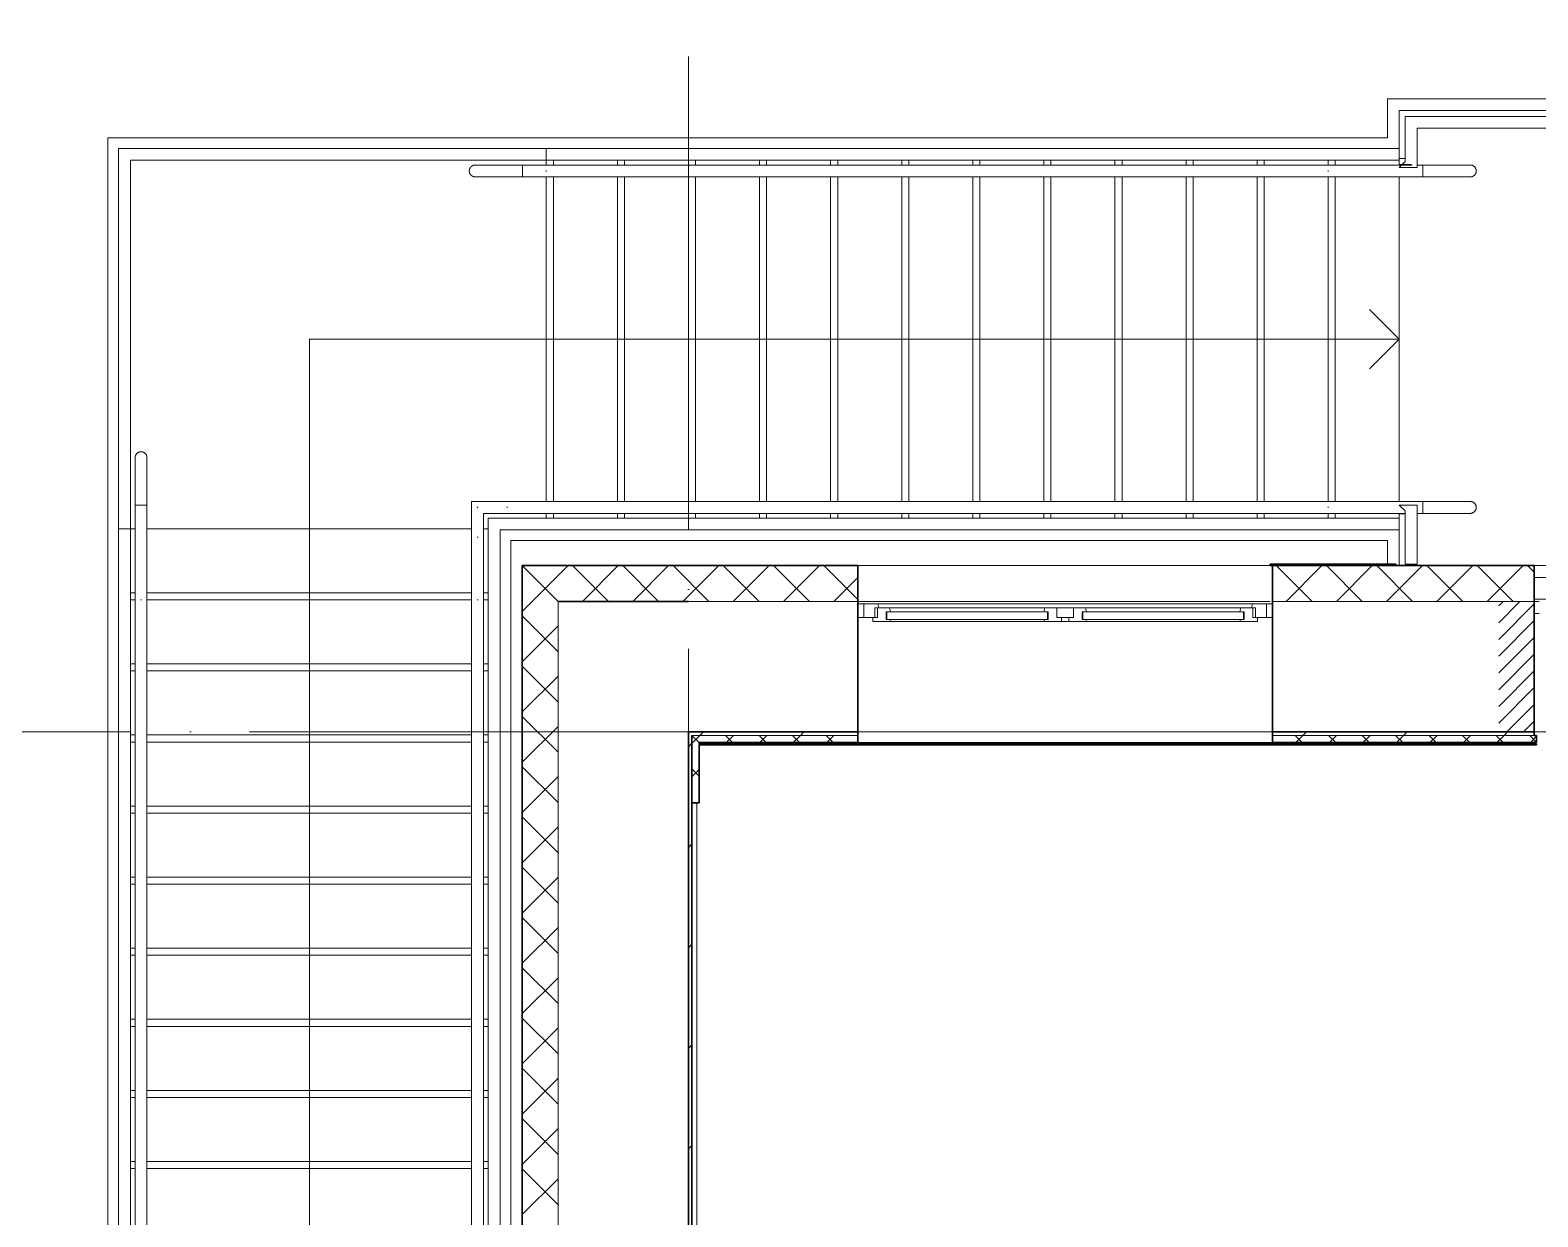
# Model space of a CAD drawing. Header units: millimetres. Extents: x -421858 to 614926, y -468665 to 141641.
# Drawn here: x 104898 to 111261, y 26316 to 31324 of the extents above; entities that cross this region are included whole.
import ezdxf

# ---------------------------------------------------------------- set-up
doc = ezdxf.new("R2010")
doc.units = ezdxf.units.MM
doc.linetypes.add('ADSK_Линия сетки', pattern=[25, 20, -2.5, 0, -2.5])
doc.linetypes.add('ADSK_Штриховая_ш2 п1_5', pattern=[4.5, 3, -1.5])
for name, color, linetype, lineweight in [('_ Окна', 7, 'Continuous', 9), ('Двери', 252, 'Continuous', 9), ('Лестницы', 252, 'Continuous', 9), ('Ограждение', 252, 'Continuous', 9), ('Окна', 252, 'Continuous', 9), ('Оси', 252, 'Continuous', 9), ('Стены внутренние', 7, 'Continuous', 18), ('Стены наружные', 7, 'Continuous', 18), ('Стены штриховка', 252, 'Continuous', 9), ('Стрелки вверх', 252, 'Continuous', 18)]:
    doc.layers.add(name, color=color, linetype=linetype, lineweight=lineweight)

# ---------------------------------------------------------------- blocks, each defined once
blk = doc.blocks.new('2 этаж')
at = {"layer": 'Двери', "lineweight": 18, "true_color": 0x636466}
h = blk.add_hatch(dxfattribs=at)
h.set_pattern_fill('FP_2', color=251, style=0, pattern_type=2)
h.set_pattern_definition([(45, (111971.006, 28637.747), (-35.3553, 35.3553), [])])
h.paths.add_polyline_path([(113096, 28362.7), (113096, 28912.7), (112946, 28912.7), (112946, 28362.7)])
h.paths.add_polyline_path([(111096, 28362.7), (111246, 28362.7), (111246, 28912.7), (111096, 28912.7), (111096, 28385.2)])
at = {"layer": '_ Окна', "color": 251, "true_color": 0x636466}
for p, q in [((108416, 28902.7), (108391, 28902.7)), ((108416, 28844.7), (108416, 28902.7)), ((110141, 28902.7), (110116, 28902.7)), ((110116, 28902.7), (110116, 28844.7)), ((108391, 28844.7), (108416, 28844.7)), ((108514, 28868.7), (108511, 28868.7)), ((108511, 28868.7), (108511, 28836.7)), ((108511, 28836.7), (108514, 28836.7)), ((109191, 28868.7), (108514, 28868.7)), ((108514, 28868.7), (108514, 28836.7)), ((108514, 28836.7), (108514, 28868.7)), ((108514, 28836.7), (109191, 28836.7)), ((109191, 28836.7), (109191, 28868.7)), ((109191, 28868.7), (109191, 28836.7)), ((109194, 28868.7), (109191, 28868.7)), ((109191, 28836.7), (109194, 28836.7)), ((109194, 28836.7), (109194, 28868.7)), ((109341, 28868.7), (109338, 28868.7)), ((109338, 28868.7), (109338, 28836.7)), ((109338, 28836.7), (109341, 28836.7)), ((110018, 28868.7), (109341, 28868.7)), ((109341, 28868.7), (109341, 28836.7)), ((109341, 28836.7), (109341, 28868.7)), ((109341, 28836.7), (110018, 28836.7)), ((110018, 28836.7), (110018, 28868.7)), ((110018, 28868.7), (110018, 28836.7)), ((110021, 28868.7), (110018, 28868.7)), ((110018, 28836.7), (110021, 28836.7)), ((110021, 28836.7), (110021, 28868.7)), ((110116, 28844.7), (110141, 28844.7))]:
    blk.add_line(p, q, dxfattribs=at)
at = {"layer": '_ Окна', "color": 251, "lineweight": 18, "true_color": 0x636466}
for p, q in [((108475.5, 28902.7), (108416, 28902.7)), ((108416, 28902.7), (108416, 28844.7)), ((108480, 28885.7), (108475.5, 28902.7)), ((110056.6, 28902.7), (110052, 28885.7)), ((110116, 28902.7), (110056.6, 28902.7)), ((110116, 28844.7), (110116, 28902.7)), ((108416, 28844.7), (108454, 28844.7)), ((108474, 28844.7), (108454, 28844.7)), ((108454, 28844.7), (108454, 28827.7)), ((108454, 28827.7), (108510, 28827.7)), ((108462, 28844.7), (108462, 28885.7)), ((108462, 28885.7), (108474, 28885.7)), ((108474, 28885.7), (108474, 28844.7)), ((108524.5, 28885.7), (108474, 28885.7)), ((108510, 28827.7), (108511, 28828.7)), ((108511, 28836.7), (108511, 28868.7)), ((108511, 28868.7), (108529, 28868.7)), ((108529, 28836.7), (108511, 28836.7)), ((108511, 28828.7), (108512, 28827.7)), ((108512, 28827.7), (108526.6, 28827.7)), ((108529, 28868.7), (108524.5, 28885.7)), ((108526.6, 28827.7), (108529, 28836.7)), ((109180.6, 28885.7), (109176, 28868.7)), ((109176, 28868.7), (109194, 28868.7)), ((109194, 28836.7), (109176, 28836.7)), ((109176, 28836.7), (109178.4, 28827.7)), ((109178.4, 28827.7), (109193, 28827.7)), ((109231, 28885.7), (109180.6, 28885.7)), ((109193, 28827.7), (109194, 28828.7)), ((109194, 28868.7), (109194, 28836.7)), ((109194, 28828.7), (109195, 28827.7)), ((109195, 28827.7), (109251, 28827.7)), ((109231, 28844.7), (109231, 28885.7)), ((109251, 28844.7), (109231, 28844.7)), ((109251, 28827.7), (109251, 28844.7)), ((109301, 28844.7), (109281, 28844.7)), ((109281, 28844.7), (109281, 28827.7)), ((109281, 28827.7), (109337, 28827.7)), ((109301, 28885.7), (109301, 28844.7)), ((109351.5, 28885.7), (109301, 28885.7)), ((109337, 28827.7), (109338, 28828.7)), ((109338, 28836.7), (109338, 28868.7)), ((109338, 28868.7), (109356, 28868.7)), ((109356, 28836.7), (109338, 28836.7)), ((109338, 28828.7), (109339, 28827.7)), ((109339, 28827.7), (109353.6, 28827.7)), ((109356, 28868.7), (109351.5, 28885.7)), ((109353.6, 28827.7), (109356, 28836.7)), ((110007.6, 28885.7), (110003, 28868.7)), ((110003, 28868.7), (110021, 28868.7)), ((110021, 28836.7), (110003, 28836.7)), ((110003, 28836.7), (110005.4, 28827.7)), ((110005.4, 28827.7), (110020, 28827.7)), ((110058, 28885.7), (110007.6, 28885.7)), ((110020, 28827.7), (110021, 28828.7)), ((110021, 28868.7), (110021, 28836.7)), ((110021, 28828.7), (110022, 28827.7)), ((110022, 28827.7), (110078, 28827.7)), ((110058, 28844.7), (110058, 28885.7)), ((110058, 28885.7), (110070, 28885.7)), ((110078, 28844.7), (110058, 28844.7)), ((110070, 28885.7), (110070, 28844.7)), ((110078, 28827.7), (110078, 28844.7)), ((110078, 28844.7), (110116, 28844.7))]:
    blk.add_line(p, q, dxfattribs=at)
at = {"layer": 'Двери', "color": 251, "linetype": 'ADSK_Штриховая_ш2 п1_5', "true_color": 0x636466}
for p, q in [((111246, 28912.7), (111096, 28912.7)), ((111246, 28362.7), (111246, 28912.7)), ((111096, 28362.7), (111246, 28362.7))]:
    blk.add_line(p, q, dxfattribs=at)
at = {"layer": 'Двери', "color": 251, "true_color": 0x636466}
for p, q in [((111246, 28912.7), (111246, 28862.7)), ((111266, 28912.7), (111246, 28912.7)), ((111246, 28862.7), (111266, 28862.7))]:
    blk.add_line(p, q, dxfattribs=at)
at = {"layer": 'Лестницы', "color": 251, "true_color": 0x636466}
for p, q in [((110626, 31034.7), (110626, 30869.7)), ((113351.3, 31034.7), (110626, 31034.7)), ((110676, 30984.7), (110676, 30824.7)), ((113301.3, 30984.7), (110676, 30984.7)), ((105226, 30869.7), (105226, 29242.3)), ((107098.6, 30869.7), (105226, 30869.7)), ((107098.6, 30869.7), (110626, 30869.7)), ((107076, 30774.7), (107076, 30754.7)), ((107106, 30774.7), (107106, 30754.7)), ((107376, 30774.7), (107376, 30754.7)), ((107406, 30774.7), (107406, 30754.7)), ((107676, 30774.7), (107676, 30754.7)), ((107706, 30774.7), (107706, 30754.7)), ((107976, 30774.7), (107976, 30754.7)), ((108006, 30774.7), (108006, 30754.7)), ((108276, 30774.7), (108276, 30754.7)), ((108306, 30774.7), (108306, 30754.7)), ((108576, 30774.7), (108576, 30754.7)), ((108606, 30774.7), (108606, 30754.7)), ((108876, 30774.7), (108876, 30754.7)), ((108906, 30774.7), (108906, 30754.7)), ((109176, 30774.7), (109176, 30754.7)), ((109206, 30774.7), (109206, 30754.7)), ((109476, 30774.7), (109476, 30754.7)), ((109506, 30774.7), (109506, 30754.7)), ((109776, 30774.7), (109776, 30754.7)), ((109806, 30774.7), (109806, 30754.7)), ((110076, 30774.7), (110076, 30754.7)), ((110106, 30774.7), (110106, 30754.7)), ((110376, 30774.7), (110376, 30754.7)), ((110406, 30774.7), (110406, 30754.7)), ((110676, 30757.2), (110676, 30754.7)), ((107076, 30704.7), (107076, 29334.7)), ((107106, 30704.7), (107106, 29334.7)), ((107376, 30704.7), (107376, 29334.7)), ((107406, 30704.7), (107406, 29334.7)), ((107676, 30704.7), (107676, 29334.7)), ((107706, 30704.7), (107706, 29334.7)), ((107976, 30704.7), (107976, 29334.7)), ((108006, 30704.7), (108006, 29334.7)), ((108276, 30704.7), (108276, 29334.7)), ((108306, 30704.7), (108306, 29334.7)), ((108576, 30704.7), (108576, 29334.7)), ((108606, 30704.7), (108606, 29334.7)), ((108876, 30704.7), (108876, 29334.7)), ((108906, 30704.7), (108906, 29334.7)), ((109176, 30704.7), (109176, 29334.7)), ((109206, 30704.7), (109206, 29334.7)), ((109476, 30704.7), (109476, 29334.7)), ((109506, 30704.7), (109506, 29334.7)), ((109776, 30704.7), (109776, 29334.7)), ((109806, 30704.7), (109806, 29334.7)), ((110076, 30704.7), (110076, 29334.7)), ((110106, 30704.7), (110106, 29334.7)), ((110376, 30704.7), (110376, 29334.7)), ((110406, 30704.7), (110406, 29334.7)), ((110676, 30704.7), (110676, 29334.7)), ((107076, 29284.7), (107076, 29264.7)), ((107106, 29284.7), (107106, 29264.7)), ((107376, 29284.7), (107376, 29264.7)), ((107406, 29284.7), (107406, 29264.7)), ((107676, 29284.7), (107676, 29264.7)), ((107706, 29284.7), (107706, 29264.7)), ((107976, 29284.7), (107976, 29264.7)), ((108006, 29284.7), (108006, 29264.7)), ((108276, 29284.7), (108276, 29264.7)), ((108306, 29284.7), (108306, 29264.7)), ((108576, 29284.7), (108576, 29264.7)), ((108606, 29284.7), (108606, 29264.7)), ((108876, 29284.7), (108876, 29264.7)), ((108906, 29284.7), (108906, 29264.7)), ((109176, 29284.7), (109176, 29264.7)), ((109206, 29284.7), (109206, 29264.7)), ((109476, 29284.7), (109476, 29264.7)), ((109506, 29284.7), (109506, 29264.7)), ((109776, 29284.7), (109776, 29264.7)), ((109806, 29284.7), (109806, 29264.7)), ((110076, 29284.7), (110076, 29264.7)), ((110106, 29284.7), (110106, 29264.7)), ((110376, 29284.7), (110376, 29264.7)), ((110406, 29284.7), (110406, 29264.7)), ((110676, 29282.2), (110676, 29264.7)), ((105226, 24419.7), (105226, 29242.3)), ((105320.6, 29219.7), (105340.6, 29219.7)), ((105390.6, 29219.7), (106761, 29219.7)), ((106811, 29219.7), (106831, 29219.7)), ((110676, 29214.7), (110676, 29064.7)), ((106926, 29169.7), (107098.6, 29169.7)), ((106926, 24419.7), (106926, 29169.7)), ((107098.6, 29169.7), (110626, 29169.7)), ((110626, 29169.7), (110626, 29069.7)), ((111246, 29064.7), (111338, 29064.7)), ((111246, 29014.7), (111338, 29014.7)), ((105320.6, 28949.7), (105340.6, 28949.7)), ((105320.6, 28919.7), (105340.6, 28919.7)), ((105390.6, 28949.7), (106761, 28949.7)), ((105390.6, 28919.7), (106761, 28919.7)), ((106811, 28949.7), (106831, 28949.7)), ((106811, 28919.7), (106831, 28919.7)), ((105320.6, 28649.7), (105340.6, 28649.7)), ((105390.6, 28649.7), (106761, 28649.7)), ((106811, 28649.7), (106831, 28649.7)), ((105320.6, 28619.7), (105340.6, 28619.7)), ((105390.6, 28619.7), (106761, 28619.7)), ((106811, 28619.7), (106831, 28619.7)), ((105320.6, 28349.7), (105340.6, 28349.7)), ((105320.6, 28319.7), (105340.6, 28319.7)), ((105390.6, 28349.7), (106761, 28349.7)), ((105390.6, 28319.7), (106761, 28319.7)), ((106811, 28349.7), (106831, 28349.7)), ((106811, 28319.7), (106831, 28319.7)), ((105320.6, 28049.7), (105340.6, 28049.7)), ((105320.6, 28019.7), (105340.6, 28019.7)), ((105390.6, 28049.7), (106761, 28049.7)), ((105390.6, 28019.7), (106761, 28019.7)), ((106811, 28049.7), (106831, 28049.7)), ((106811, 28019.7), (106831, 28019.7)), ((105320.6, 27749.7), (105340.6, 27749.7)), ((105390.6, 27749.7), (106761, 27749.7)), ((106811, 27749.7), (106831, 27749.7)), ((105320.6, 27719.7), (105340.6, 27719.7)), ((105390.6, 27719.7), (106761, 27719.7)), ((106811, 27719.7), (106831, 27719.7)), ((105320.6, 27449.7), (105340.6, 27449.7)), ((105390.6, 27449.7), (106761, 27449.7)), ((106811, 27449.7), (106831, 27449.7)), ((105320.6, 27419.7), (105340.6, 27419.7)), ((105390.6, 27419.7), (106761, 27419.7)), ((106811, 27419.7), (106831, 27419.7)), ((105320.6, 27149.7), (105340.6, 27149.7)), ((105320.6, 27119.7), (105340.6, 27119.7)), ((105390.6, 27149.7), (106761, 27149.7)), ((105390.6, 27119.7), (106761, 27119.7)), ((106811, 27149.7), (106831, 27149.7)), ((106811, 27119.7), (106831, 27119.7)), ((105320.6, 26849.7), (105340.6, 26849.7)), ((105320.6, 26819.7), (105340.6, 26819.7)), ((105390.6, 26849.7), (106761, 26849.7)), ((105390.6, 26819.7), (106761, 26819.7)), ((106811, 26849.7), (106831, 26849.7)), ((106811, 26819.7), (106831, 26819.7)), ((105320.6, 26549.7), (105340.6, 26549.7)), ((105390.6, 26549.7), (106761, 26549.7)), ((106811, 26549.7), (106831, 26549.7)), ((105320.6, 26519.7), (105340.6, 26519.7)), ((105390.6, 26519.7), (106761, 26519.7)), ((106811, 26519.7), (106831, 26519.7))]:
    blk.add_line(p, q, dxfattribs=at)
at = {"layer": 'Ограждение', "color": 251, "true_color": 0x636466}
for p, q in [((110701, 30959.7), (113276.3, 30959.7)), ((110701, 30769.7), (110701, 30959.7)), ((110751, 30909.7), (113226.3, 30909.7)), ((110751, 30744.7), (110751, 30909.7)), ((105270.6, 30824.7), (105270.6, 29219.7)), ((107076, 30824.7), (105270.6, 30824.7)), ((107076, 30774.7), (107076, 30824.7)), ((110376, 30824.7), (107076, 30824.7)), ((110676, 30824.7), (110376, 30824.7)), ((110676, 30824.7), (110676, 30774.7)), ((105320.6, 30774.7), (105320.6, 29219.7)), ((107076, 30774.7), (105320.6, 30774.7)), ((107076.6, 30754.7), (106976, 30754.7)), ((106976, 30754.7), (106976, 30704.7)), ((106976, 30754.7), (107076, 30754.7)), ((110376, 30774.7), (107076, 30774.7)), ((107076, 30754.7), (110376, 30754.7)), ((110382.2, 30754.7), (107082.2, 30754.7)), ((110676, 30774.7), (110376, 30774.7)), ((110376, 30754.7), (110731, 30754.7)), ((110676, 30754.7), (110382.2, 30754.7)), ((110676, 30782.2), (110701, 30782.2)), ((110676, 30757.2), (110676, 30774.7)), ((110676, 30744.7), (110701, 30769.7)), ((110676, 30757.2), (110726, 30757.2)), ((110731, 30754.7), (110676, 30754.7)), ((110676, 30744.7), (110751, 30744.7)), ((110776, 30754.7), (110751, 30754.7)), ((110751, 30754.7), (110776, 30754.7)), ((110776, 30754.7), (110776, 30704.7)), ((106976, 30732.1), (106976, 30727.4)), ((106976, 30729.7), (106976, 30732.1)), ((106976, 30727.4), (106976, 30729.7)), ((106976, 30704.7), (107076.6, 30704.7)), ((106976, 30704.7), (107076, 30704.7)), ((107076, 30704.7), (110376, 30704.7)), ((107082.2, 30704.7), (110382.2, 30704.7)), ((110376, 30704.7), (110776, 30704.7)), ((110382.2, 30704.7), (110676, 30704.7)), ((110676, 30704.7), (110776, 30704.7)), ((110776, 30727.4), (110776, 30732.1)), ((110776, 30732.1), (110776, 30729.7)), ((110776, 30729.7), (110776, 30727.4)), ((105340.6, 29319.7), (105340.6, 29219.7)), ((105340.6, 29319.7), (105390.6, 29319.7)), ((105340.6, 28919.7), (105340.6, 29319.7)), ((105367.9, 29319.7), (105363.3, 29319.7)), ((105363.3, 29319.7), (105365.6, 29319.7)), ((105365.6, 29319.7), (105367.9, 29319.7)), ((105390.6, 29219.7), (105390.6, 29319.7)), ((105390.6, 28919.7), (105390.6, 29319.7)), ((106761, 29334.7), (106761, 29209.3)), ((106912, 29334.7), (106761, 29334.7)), ((106761, 29334.7), (106911.4, 29334.7)), ((106761, 29184.3), (106761, 29334.7)), ((106811, 29209.3), (106811, 29284.7)), ((106811, 29284.7), (106912, 29284.7)), ((106811, 29284.7), (106911.4, 29284.7)), ((106811, 29184.3), (106811, 29284.7)), ((106911.4, 29334.7), (110376, 29334.7)), ((106911.4, 29284.7), (110376, 29284.7)), ((107142.7, 29334.7), (106917.6, 29334.7)), ((106917.6, 29284.7), (107142.7, 29284.7)), ((110382.2, 29334.7), (107142.7, 29334.7)), ((107142.7, 29284.7), (110382.2, 29284.7)), ((110376, 29334.7), (110776, 29334.7)), ((110376, 29284.7), (110701, 29284.7)), ((110676, 29334.7), (110382.2, 29334.7)), ((110382.2, 29284.7), (110676, 29284.7)), ((110776, 29334.7), (110676, 29334.7)), ((110701, 29294.7), (110676, 29319.7)), ((110751, 29319.7), (110676, 29319.7)), ((110676, 29284.7), (110701, 29284.7)), ((110676, 29282.2), (110676, 29284.7)), ((110701, 29282.2), (110676, 29282.2)), ((110701, 29069.7), (110701, 29294.7)), ((110751, 29069.7), (110751, 29319.7)), ((110751, 29284.7), (110776, 29284.7)), ((110751, 29284.7), (110776, 29284.7)), ((110776, 29334.7), (110776, 29284.7)), ((110776, 29307.4), (110776, 29312.1)), ((110776, 29312.1), (110776, 29309.7)), ((110776, 29309.7), (110776, 29307.4)), ((105270.6, 29219.7), (105320.6, 29219.7)), ((105270.6, 29219.7), (105270.6, 28919.7)), ((105320.6, 29219.7), (105270.6, 29219.7)), ((105320.6, 29219.7), (105320.6, 28919.7)), ((105340.6, 29219.7), (105340.6, 28926)), ((105390.6, 28926), (105390.6, 29219.7)), ((106831, 29264.7), (107131, 29264.7)), ((106831, 28919.7), (106831, 29264.7)), ((106881, 29214.7), (107131, 29214.7)), ((106881, 28919.7), (106881, 29214.7)), ((107131, 29264.7), (110376, 29264.7)), ((107131, 29214.7), (110376, 29214.7)), ((110376, 29264.7), (110676, 29264.7)), ((110376, 29214.7), (110676, 29214.7)), ((110676, 29264.7), (110676, 29214.7)), ((106761, 29184.3), (106761, 28926)), ((106761, 28919.7), (106761, 29184.3)), ((106811, 28926), (106811, 29184.3)), ((106811, 28919.7), (106811, 29184.3)), ((110751, 29069.7), (110701, 29069.7)), ((105270.6, 28919.7), (105270.6, 24419.7)), ((105320.6, 28919.7), (105320.6, 24419.7)), ((105340.6, 28926), (105340.6, 24426)), ((105340.6, 24419.7), (105340.6, 28919.7)), ((105390.6, 24426), (105390.6, 28926)), ((105390.6, 24419.7), (105390.6, 28919.7)), ((106761, 28926), (106761, 24426)), ((106761, 24419.7), (106761, 28919.7)), ((106811, 24426), (106811, 28926)), ((106811, 24419.7), (106811, 28919.7)), ((106831, 24419.7), (106831, 28919.7)), ((106881, 24419.7), (106881, 28919.7)), ((107711, 24862.7), (107711, 28062.7))]:
    blk.add_line(p, q, dxfattribs=at)
at = {"layer": 'Ограждение', "color": 251, "true_color": 0x636466, "flags": 128}
for points in [[(106751, 30729.7), (106751, 30730.7), (106751.1, 30731.7), (106751.2, 30732.7), (106751.3, 30733.7), (106751.5, 30734.7), (106751.7, 30735.7), (106752, 30736.7), (106752.3, 30737.6), (106752.6, 30738.6), (106753, 30739.5), (106753.4, 30740.4), (106753.8, 30741.3), (106754.3, 30742.2), (106754.8, 30743), (106755.4, 30743.9), (106756, 30744.7), (106756.6, 30745.5), (106757.2, 30746.2), (106757.9, 30747), (106758.6, 30747.7), (106759.3, 30748.4), (106760.1, 30749), (106760.9, 30749.6), (106761.7, 30750.2), (106762.5, 30750.8), (106763.4, 30751.3), (106764.2, 30751.8), (106765.1, 30752.2), (106766, 30752.7), (106766.9, 30753), (106767.9, 30753.4), (106768.8, 30753.7), (106769.8, 30754), (106770.8, 30754.2), (106771.8, 30754.4), (106772.7, 30754.5), (106773.7, 30754.6), (106774.7, 30754.7), (106775.7, 30754.7), (106776, 30754.7)], [(106976, 30754.7), (106968, 30754.7), (106960, 30754.7), (106952.1, 30754.7), (106944.1, 30754.7), (106936.3, 30754.7), (106928.5, 30754.7), (106920.7, 30754.7), (106913.1, 30754.7), (106905.6, 30754.7), (106898.1, 30754.7), (106890.8, 30754.7), (106883.7, 30754.7), (106876.6, 30754.7), (106869.8, 30754.7), (106863.1, 30754.7), (106856.6, 30754.7), (106850.2, 30754.7), (106844.1, 30754.7), (106838.2, 30754.7), (106832.5, 30754.7), (106827.1, 30754.7), (106821.9, 30754.7), (106816.9, 30754.7), (106812.2, 30754.7), (106807.7, 30754.7), (106803.5, 30754.7), (106799.6, 30754.7), (106796, 30754.7), (106792.6, 30754.7), (106789.6, 30754.7), (106786.8, 30754.7), (106784.4, 30754.7), (106782.3, 30754.7), (106780.4, 30754.7), (106778.9, 30754.7), (106777.7, 30754.7), (106776.8, 30754.7), (106776.3, 30754.7), (106776, 30754.7), (106776, 30754.7)], [(106776, 30754.7), (106776.2, 30754.7), (106776.6, 30754.7), (106777.4, 30754.7), (106778.6, 30754.7), (106780, 30754.7), (106781.7, 30754.7), (106783.8, 30754.7), (106786.2, 30754.7), (106788.8, 30754.7), (106791.8, 30754.7), (106795.1, 30754.7), (106798.6, 30754.7), (106802.4, 30754.7), (106806.6, 30754.7), (106810.9, 30754.7), (106815.6, 30754.7), (106820.5, 30754.7), (106825.6, 30754.7), (106831, 30754.7), (106836.7, 30754.7), (106842.5, 30754.7), (106848.6, 30754.7), (106854.8, 30754.7), (106861.3, 30754.7), (106867.9, 30754.7), (106874.8, 30754.7), (106881.7, 30754.7), (106888.9, 30754.7), (106896.1, 30754.7), (106903.5, 30754.7), (106911, 30754.7), (106918.7, 30754.7), (106926.4, 30754.7), (106934.2, 30754.7), (106942, 30754.7), (106949.9, 30754.7), (106957.9, 30754.7), (106965.9, 30754.7), (106973.8, 30754.7), (106976, 30754.7)], [(110776, 30754.7), (110784, 30754.7), (110792, 30754.7), (110799.9, 30754.7), (110807.9, 30754.7), (110815.7, 30754.7), (110823.5, 30754.7), (110831.3, 30754.7), (110838.9, 30754.7), (110846.5, 30754.7), (110853.9, 30754.7), (110861.2, 30754.7), (110868.4, 30754.7), (110875.4, 30754.7), (110882.2, 30754.7), (110888.9, 30754.7), (110895.4, 30754.7), (110901.8, 30754.7), (110907.9, 30754.7), (110913.8, 30754.7), (110919.5, 30754.7), (110924.9, 30754.7), (110930.2, 30754.7), (110935.1, 30754.7), (110939.8, 30754.7), (110944.3, 30754.7), (110948.5, 30754.7), (110952.4, 30754.7), (110956, 30754.7), (110959.4, 30754.7), (110962.4, 30754.7), (110965.2, 30754.7), (110967.6, 30754.7), (110969.7, 30754.7), (110971.6, 30754.7), (110973.1, 30754.7), (110974.3, 30754.7), (110975.2, 30754.7), (110975.7, 30754.7), (110976, 30754.7), (110976, 30754.7)], [(110976, 30754.7), (110975.8, 30754.7), (110975.4, 30754.7), (110974.6, 30754.7), (110973.5, 30754.7), (110972, 30754.7), (110970.3, 30754.7), (110968.2, 30754.7), (110965.9, 30754.7), (110963.2, 30754.7), (110960.2, 30754.7), (110957, 30754.7), (110953.4, 30754.7), (110949.6, 30754.7), (110945.5, 30754.7), (110941.1, 30754.7), (110936.4, 30754.7), (110931.5, 30754.7), (110926.4, 30754.7), (110921, 30754.7), (110915.3, 30754.7), (110909.5, 30754.7), (110903.4, 30754.7), (110897.2, 30754.7), (110890.7, 30754.7), (110884.1, 30754.7), (110877.3, 30754.7), (110870.3, 30754.7), (110863.1, 30754.7), (110855.9, 30754.7), (110848.5, 30754.7), (110841, 30754.7), (110833.3, 30754.7), (110825.6, 30754.7), (110817.9, 30754.7), (110810, 30754.7), (110802.1, 30754.7), (110794.1, 30754.7), (110786.2, 30754.7), (110778.2, 30754.7), (110776, 30754.7)], [(110976, 30754.7), (110977, 30754.7), (110978, 30754.7), (110979, 30754.6), (110980, 30754.4), (110981, 30754.2), (110981.9, 30754), (110982.9, 30753.8), (110983.9, 30753.5), (110984.8, 30753.1), (110985.7, 30752.8), (110986.7, 30752.4), (110987.6, 30751.9), (110988.4, 30751.4), (110989.3, 30750.9), (110990.1, 30750.4), (110990.9, 30749.8), (110991.7, 30749.2), (110992.5, 30748.5), (110993.2, 30747.9), (110993.9, 30747.2), (110994.6, 30746.4), (110995.3, 30745.7), (110995.9, 30744.9), (110996.5, 30744.1), (110997, 30743.3), (110997.6, 30742.4), (110998.1, 30741.5), (110998.5, 30740.6), (110998.9, 30739.7), (110999.3, 30738.8), (110999.7, 30737.9), (111000, 30736.9), (111000.2, 30736), (111000.5, 30735), (111000.6, 30734), (111000.8, 30733), (111000.9, 30732), (111001, 30731), (111001, 30730), (111001, 30729.7)], [(106776, 30704.7), (106775, 30704.8), (106774, 30704.8), (106773, 30704.9), (106772, 30705.1), (106771, 30705.2), (106770.1, 30705.5), (106769.1, 30705.7), (106768.1, 30706), (106767.2, 30706.3), (106766.3, 30706.7), (106765.4, 30707.1), (106764.5, 30707.6), (106763.6, 30708.1), (106762.7, 30708.6), (106761.9, 30709.1), (106761.1, 30709.7), (106760.3, 30710.3), (106759.5, 30711), (106758.8, 30711.6), (106758.1, 30712.3), (106757.4, 30713.1), (106756.7, 30713.8), (106756.1, 30714.6), (106755.5, 30715.4), (106755, 30716.2), (106754.4, 30717.1), (106754, 30718), (106753.5, 30718.9), (106753.1, 30719.8), (106752.7, 30720.7), (106752.4, 30721.6), (106752.1, 30722.6), (106751.8, 30723.5), (106751.6, 30724.5), (106751.4, 30725.5), (106751.2, 30726.5), (106751.1, 30727.5), (106751, 30728.5), (106751, 30729.5), (106751, 30729.7)], [(106976, 30704.7), (106968, 30704.7), (106960, 30704.7), (106952.1, 30704.7), (106944.1, 30704.7), (106936.3, 30704.7), (106928.5, 30704.7), (106920.7, 30704.7), (106913.1, 30704.7), (106905.6, 30704.7), (106898.1, 30704.7), (106890.8, 30704.7), (106883.7, 30704.7), (106876.6, 30704.7), (106869.8, 30704.7), (106863.1, 30704.7), (106856.6, 30704.7), (106850.2, 30704.7), (106844.1, 30704.7), (106838.2, 30704.7), (106832.5, 30704.7), (106827.1, 30704.7), (106821.9, 30704.7), (106816.9, 30704.7), (106812.2, 30704.7), (106807.7, 30704.7), (106803.5, 30704.7), (106799.6, 30704.7), (106796, 30704.7), (106792.6, 30704.7), (106789.6, 30704.7), (106786.8, 30704.7), (106784.4, 30704.7), (106782.3, 30704.7), (106780.4, 30704.7), (106778.9, 30704.7), (106777.7, 30704.7), (106776.8, 30704.7), (106776.3, 30704.7), (106776, 30704.7), (106776, 30704.7)], [(106776, 30704.7), (106776.2, 30704.7), (106776.6, 30704.7), (106777.4, 30704.7), (106778.6, 30704.7), (106780, 30704.7), (106781.7, 30704.7), (106783.8, 30704.7), (106786.2, 30704.7), (106788.8, 30704.7), (106791.8, 30704.7), (106795.1, 30704.7), (106798.6, 30704.7), (106802.4, 30704.7), (106806.6, 30704.7), (106810.9, 30704.7), (106815.6, 30704.7), (106820.5, 30704.7), (106825.6, 30704.7), (106831, 30704.7), (106836.7, 30704.7), (106842.5, 30704.7), (106848.6, 30704.7), (106854.8, 30704.7), (106861.3, 30704.7), (106867.9, 30704.7), (106874.8, 30704.7), (106881.7, 30704.7), (106888.9, 30704.7), (106896.1, 30704.7), (106903.5, 30704.7), (106911, 30704.7), (106918.7, 30704.7), (106926.4, 30704.7), (106934.2, 30704.7), (106942, 30704.7), (106949.9, 30704.7), (106957.9, 30704.7), (106965.9, 30704.7), (106973.8, 30704.7), (106976, 30704.7)], [(110776, 30704.7), (110784, 30704.7), (110792, 30704.7), (110799.9, 30704.7), (110807.9, 30704.7), (110815.7, 30704.7), (110823.5, 30704.7), (110831.3, 30704.7), (110838.9, 30704.7), (110846.5, 30704.7), (110853.9, 30704.7), (110861.2, 30704.7), (110868.4, 30704.7), (110875.4, 30704.7), (110882.2, 30704.7), (110888.9, 30704.7), (110895.4, 30704.7), (110901.8, 30704.7), (110907.9, 30704.7), (110913.8, 30704.7), (110919.5, 30704.7), (110924.9, 30704.7), (110930.2, 30704.7), (110935.1, 30704.7), (110939.8, 30704.7), (110944.3, 30704.7), (110948.5, 30704.7), (110952.4, 30704.7), (110956, 30704.7), (110959.4, 30704.7), (110962.4, 30704.7), (110965.2, 30704.7), (110967.6, 30704.7), (110969.7, 30704.7), (110971.6, 30704.7), (110973.1, 30704.7), (110974.3, 30704.7), (110975.2, 30704.7), (110975.7, 30704.7), (110976, 30704.7), (110976, 30704.7)], [(110976, 30704.7), (110975.8, 30704.7), (110975.4, 30704.7), (110974.6, 30704.7), (110973.5, 30704.7), (110972, 30704.7), (110970.3, 30704.7), (110968.2, 30704.7), (110965.9, 30704.7), (110963.2, 30704.7), (110960.2, 30704.7), (110957, 30704.7), (110953.4, 30704.7), (110949.6, 30704.7), (110945.5, 30704.7), (110941.1, 30704.7), (110936.4, 30704.7), (110931.5, 30704.7), (110926.4, 30704.7), (110921, 30704.7), (110915.3, 30704.7), (110909.5, 30704.7), (110903.4, 30704.7), (110897.2, 30704.7), (110890.7, 30704.7), (110884.1, 30704.7), (110877.3, 30704.7), (110870.3, 30704.7), (110863.1, 30704.7), (110855.9, 30704.7), (110848.5, 30704.7), (110841, 30704.7), (110833.3, 30704.7), (110825.6, 30704.7), (110817.9, 30704.7), (110810, 30704.7), (110802.1, 30704.7), (110794.1, 30704.7), (110786.2, 30704.7), (110778.2, 30704.7), (110776, 30704.7)], [(111001, 30729.7), (111001, 30728.7), (111000.9, 30727.7), (111000.8, 30726.8), (111000.7, 30725.8), (111000.5, 30724.8), (111000.3, 30723.8), (111000, 30722.8), (110999.7, 30721.9), (110999.4, 30720.9), (110999, 30720), (110998.6, 30719.1), (110998.2, 30718.2), (110997.7, 30717.3), (110997.2, 30716.5), (110996.6, 30715.6), (110996.1, 30714.8), (110995.4, 30714), (110994.8, 30713.3), (110994.1, 30712.5), (110993.4, 30711.8), (110992.7, 30711.1), (110991.9, 30710.5), (110991.2, 30709.9), (110990.3, 30709.3), (110989.5, 30708.7), (110988.7, 30708.2), (110987.8, 30707.7), (110986.9, 30707.2), (110986, 30706.8), (110985.1, 30706.4), (110984.1, 30706.1), (110983.2, 30705.8), (110982.2, 30705.5), (110981.2, 30705.3), (110980.3, 30705.1), (110979.3, 30705), (110978.3, 30704.8), (110977.3, 30704.8), (110976.3, 30704.7), (110976, 30704.7)], [(105340.6, 29519.7), (105340.6, 29520.7), (105340.7, 29521.7), (105340.8, 29522.7), (105340.9, 29523.7), (105341.1, 29524.7), (105341.3, 29525.7), (105341.6, 29526.7), (105341.9, 29527.6), (105342.2, 29528.6), (105342.6, 29529.5), (105343, 29530.4), (105343.4, 29531.3), (105343.9, 29532.2), (105344.4, 29533), (105345, 29533.9), (105345.6, 29534.7), (105346.2, 29535.5), (105346.8, 29536.2), (105347.5, 29537), (105348.2, 29537.7), (105348.9, 29538.4), (105349.7, 29539), (105350.5, 29539.6), (105351.3, 29540.2), (105352.1, 29540.8), (105353, 29541.3), (105353.8, 29541.8), (105354.7, 29542.2), (105355.6, 29542.7), (105356.5, 29543), (105357.5, 29543.4), (105358.4, 29543.7), (105359.4, 29544), (105360.4, 29544.2), (105361.4, 29544.4), (105362.3, 29544.5), (105363.3, 29544.6), (105364.3, 29544.7), (105365.3, 29544.7), (105365.6, 29544.7)], [(105365.6, 29544.7), (105366.6, 29544.7), (105367.6, 29544.7), (105368.6, 29544.6), (105369.6, 29544.4), (105370.6, 29544.2), (105371.5, 29544), (105372.5, 29543.8), (105373.5, 29543.5), (105374.4, 29543.1), (105375.3, 29542.8), (105376.3, 29542.4), (105377.2, 29541.9), (105378, 29541.4), (105378.9, 29540.9), (105379.7, 29540.4), (105380.5, 29539.8), (105381.3, 29539.2), (105382.1, 29538.5), (105382.8, 29537.9), (105383.5, 29537.2), (105384.2, 29536.4), (105384.9, 29535.7), (105385.5, 29534.9), (105386.1, 29534.1), (105386.6, 29533.3), (105387.2, 29532.4), (105387.7, 29531.5), (105388.1, 29530.6), (105388.5, 29529.7), (105388.9, 29528.8), (105389.3, 29527.9), (105389.6, 29526.9), (105389.8, 29526), (105390.1, 29525), (105390.2, 29524), (105390.4, 29523), (105390.5, 29522), (105390.6, 29521), (105390.6, 29520), (105390.6, 29519.7)], [(105340.6, 29319.7), (105340.6, 29327.7), (105340.6, 29335.7), (105340.6, 29343.7), (105340.6, 29351.6), (105340.6, 29359.5), (105340.6, 29367.3), (105340.6, 29375), (105340.6, 29382.7), (105340.6, 29390.2), (105340.6, 29397.6), (105340.6, 29404.9), (105340.6, 29412.1), (105340.6, 29419.1), (105340.6, 29426), (105340.6, 29432.7), (105340.6, 29439.2), (105340.6, 29445.5), (105340.6, 29451.6), (105340.6, 29457.5), (105340.6, 29463.2), (105340.6, 29468.7), (105340.6, 29473.9), (105340.6, 29478.9), (105340.6, 29483.6), (105340.6, 29488), (105340.6, 29492.2), (105340.6, 29496.1), (105340.6, 29499.8), (105340.6, 29503.1), (105340.6, 29506.2), (105340.6, 29508.9), (105340.6, 29511.3), (105340.6, 29513.5), (105340.6, 29515.3), (105340.6, 29516.8), (105340.6, 29518), (105340.6, 29518.9), (105340.6, 29519.5), (105340.6, 29519.7), (105340.6, 29519.7)], [(105340.6, 29519.7), (105340.6, 29519.6), (105340.6, 29519.1), (105340.6, 29518.3), (105340.6, 29517.2), (105340.6, 29515.8), (105340.6, 29514), (105340.6, 29512), (105340.6, 29509.6), (105340.6, 29506.9), (105340.6, 29504), (105340.6, 29500.7), (105340.6, 29497.1), (105340.6, 29493.3), (105340.6, 29489.2), (105340.6, 29484.8), (105340.6, 29480.2), (105340.6, 29475.3), (105340.6, 29470.1), (105340.6, 29464.7), (105340.6, 29459.1), (105340.6, 29453.2), (105340.6, 29447.2), (105340.6, 29440.9), (105340.6, 29434.5), (105340.6, 29427.8), (105340.6, 29421), (105340.6, 29414), (105340.6, 29406.9), (105340.6, 29399.6), (105340.6, 29392.2), (105340.6, 29384.7), (105340.6, 29377.1), (105340.6, 29369.4), (105340.6, 29361.6), (105340.6, 29353.7), (105340.6, 29345.8), (105340.6, 29337.9), (105340.6, 29329.9), (105340.6, 29321.9), (105340.6, 29319.7)], [(105390.6, 29319.7), (105390.6, 29327.7), (105390.6, 29335.7), (105390.6, 29343.7), (105390.6, 29351.6), (105390.6, 29359.5), (105390.6, 29367.3), (105390.6, 29375), (105390.6, 29382.7), (105390.6, 29390.2), (105390.6, 29397.6), (105390.6, 29404.9), (105390.6, 29412.1), (105390.6, 29419.1), (105390.6, 29426), (105390.6, 29432.7), (105390.6, 29439.2), (105390.6, 29445.5), (105390.6, 29451.6), (105390.6, 29457.5), (105390.6, 29463.2), (105390.6, 29468.7), (105390.6, 29473.9), (105390.6, 29478.9), (105390.6, 29483.6), (105390.6, 29488), (105390.6, 29492.2), (105390.6, 29496.1), (105390.6, 29499.8), (105390.6, 29503.1), (105390.6, 29506.2), (105390.6, 29508.9), (105390.6, 29511.3), (105390.6, 29513.5), (105390.6, 29515.3), (105390.6, 29516.8), (105390.6, 29518), (105390.6, 29518.9), (105390.6, 29519.5), (105390.6, 29519.7), (105390.6, 29519.7)], [(105390.6, 29519.7), (105390.6, 29519.6), (105390.6, 29519.1), (105390.6, 29518.3), (105390.6, 29517.2), (105390.6, 29515.8), (105390.6, 29514), (105390.6, 29512), (105390.6, 29509.6), (105390.6, 29506.9), (105390.6, 29504), (105390.6, 29500.7), (105390.6, 29497.1), (105390.6, 29493.3), (105390.6, 29489.2), (105390.6, 29484.8), (105390.6, 29480.2), (105390.6, 29475.3), (105390.6, 29470.1), (105390.6, 29464.7), (105390.6, 29459.1), (105390.6, 29453.2), (105390.6, 29447.2), (105390.6, 29440.9), (105390.6, 29434.5), (105390.6, 29427.8), (105390.6, 29421), (105390.6, 29414), (105390.6, 29406.9), (105390.6, 29399.6), (105390.6, 29392.2), (105390.6, 29384.7), (105390.6, 29377.1), (105390.6, 29369.4), (105390.6, 29361.6), (105390.6, 29353.7), (105390.6, 29345.8), (105390.6, 29337.9), (105390.6, 29329.9), (105390.6, 29321.9), (105390.6, 29319.7)], [(110776, 29334.7), (110784, 29334.7), (110792, 29334.7), (110799.9, 29334.7), (110807.9, 29334.7), (110815.7, 29334.7), (110823.5, 29334.7), (110831.3, 29334.7), (110838.9, 29334.7), (110846.5, 29334.7), (110853.9, 29334.7), (110861.2, 29334.7), (110868.4, 29334.7), (110875.4, 29334.7), (110882.2, 29334.7), (110888.9, 29334.7), (110895.4, 29334.7), (110901.8, 29334.7), (110907.9, 29334.7), (110913.8, 29334.7), (110919.5, 29334.7), (110924.9, 29334.7), (110930.2, 29334.7), (110935.1, 29334.7), (110939.8, 29334.7), (110944.3, 29334.7), (110948.5, 29334.7), (110952.4, 29334.7), (110956, 29334.7), (110959.4, 29334.7), (110962.4, 29334.7), (110965.2, 29334.7), (110967.6, 29334.7), (110969.7, 29334.7), (110971.6, 29334.7), (110973.1, 29334.7), (110974.3, 29334.7), (110975.2, 29334.7), (110975.7, 29334.7), (110976, 29334.7), (110976, 29334.7)], [(110976, 29334.7), (110975.8, 29334.7), (110975.4, 29334.7), (110974.6, 29334.7), (110973.5, 29334.7), (110972, 29334.7), (110970.3, 29334.7), (110968.2, 29334.7), (110965.9, 29334.7), (110963.2, 29334.7), (110960.2, 29334.7), (110957, 29334.7), (110953.4, 29334.7), (110949.6, 29334.7), (110945.5, 29334.7), (110941.1, 29334.7), (110936.4, 29334.7), (110931.5, 29334.7), (110926.4, 29334.7), (110921, 29334.7), (110915.3, 29334.7), (110909.5, 29334.7), (110903.4, 29334.7), (110897.2, 29334.7), (110890.7, 29334.7), (110884.1, 29334.7), (110877.3, 29334.7), (110870.3, 29334.7), (110863.1, 29334.7), (110855.9, 29334.7), (110848.5, 29334.7), (110841, 29334.7), (110833.3, 29334.7), (110825.6, 29334.7), (110817.9, 29334.7), (110810, 29334.7), (110802.1, 29334.7), (110794.1, 29334.7), (110786.2, 29334.7), (110778.2, 29334.7), (110776, 29334.7)], [(110776, 29284.7), (110784, 29284.7), (110792, 29284.7), (110799.9, 29284.7), (110807.9, 29284.7), (110815.7, 29284.7), (110823.5, 29284.7), (110831.3, 29284.7), (110838.9, 29284.7), (110846.5, 29284.7), (110853.9, 29284.7), (110861.2, 29284.7), (110868.4, 29284.7), (110875.4, 29284.7), (110882.2, 29284.7), (110888.9, 29284.7), (110895.4, 29284.7), (110901.8, 29284.7), (110907.9, 29284.7), (110913.8, 29284.7), (110919.5, 29284.7), (110924.9, 29284.7), (110930.2, 29284.7), (110935.1, 29284.7), (110939.8, 29284.7), (110944.3, 29284.7), (110948.5, 29284.7), (110952.4, 29284.7), (110956, 29284.7), (110959.4, 29284.7), (110962.4, 29284.7), (110965.2, 29284.7), (110967.6, 29284.7), (110969.7, 29284.7), (110971.6, 29284.7), (110973.1, 29284.7), (110974.3, 29284.7), (110975.2, 29284.7), (110975.7, 29284.7), (110976, 29284.7), (110976, 29284.7)], [(110976, 29284.7), (110975.8, 29284.7), (110975.4, 29284.7), (110974.6, 29284.7), (110973.5, 29284.7), (110972, 29284.7), (110970.3, 29284.7), (110968.2, 29284.7), (110965.9, 29284.7), (110963.2, 29284.7), (110960.2, 29284.7), (110957, 29284.7), (110953.4, 29284.7), (110949.6, 29284.7), (110945.5, 29284.7), (110941.1, 29284.7), (110936.4, 29284.7), (110931.5, 29284.7), (110926.4, 29284.7), (110921, 29284.7), (110915.3, 29284.7), (110909.5, 29284.7), (110903.4, 29284.7), (110897.2, 29284.7), (110890.7, 29284.7), (110884.1, 29284.7), (110877.3, 29284.7), (110870.3, 29284.7), (110863.1, 29284.7), (110855.9, 29284.7), (110848.5, 29284.7), (110841, 29284.7), (110833.3, 29284.7), (110825.6, 29284.7), (110817.9, 29284.7), (110810, 29284.7), (110802.1, 29284.7), (110794.1, 29284.7), (110786.2, 29284.7), (110778.2, 29284.7), (110776, 29284.7)], [(110976, 29334.7), (110977, 29334.7), (110978, 29334.7), (110979, 29334.6), (110980, 29334.4), (110981, 29334.2), (110981.9, 29334), (110982.9, 29333.8), (110983.9, 29333.5), (110984.8, 29333.1), (110985.7, 29332.8), (110986.7, 29332.4), (110987.6, 29331.9), (110988.4, 29331.4), (110989.3, 29330.9), (110990.1, 29330.4), (110990.9, 29329.8), (110991.7, 29329.2), (110992.5, 29328.5), (110993.2, 29327.9), (110993.9, 29327.2), (110994.6, 29326.4), (110995.3, 29325.7), (110995.9, 29324.9), (110996.5, 29324.1), (110997, 29323.3), (110997.6, 29322.4), (110998.1, 29321.5), (110998.5, 29320.6), (110998.9, 29319.7), (110999.3, 29318.8), (110999.7, 29317.9), (111000, 29316.9), (111000.2, 29316), (111000.5, 29315), (111000.6, 29314), (111000.8, 29313), (111000.9, 29312), (111001, 29311), (111001, 29310), (111001, 29309.7)], [(111001, 29309.7), (111001, 29308.7), (111000.9, 29307.7), (111000.8, 29306.8), (111000.7, 29305.8), (111000.5, 29304.8), (111000.3, 29303.8), (111000, 29302.8), (110999.7, 29301.9), (110999.4, 29300.9), (110999, 29300), (110998.6, 29299.1), (110998.2, 29298.2), (110997.7, 29297.3), (110997.2, 29296.5), (110996.6, 29295.6), (110996.1, 29294.8), (110995.4, 29294), (110994.8, 29293.3), (110994.1, 29292.5), (110993.4, 29291.8), (110992.7, 29291.1), (110991.9, 29290.5), (110991.2, 29289.9), (110990.3, 29289.3), (110989.5, 29288.7), (110988.7, 29288.2), (110987.8, 29287.7), (110986.9, 29287.2), (110986, 29286.8), (110985.1, 29286.4), (110984.1, 29286.1), (110983.2, 29285.8), (110982.2, 29285.5), (110981.2, 29285.3), (110980.3, 29285.1), (110979.3, 29285), (110978.3, 29284.8), (110977.3, 29284.8), (110976.3, 29284.7), (110976, 29284.7)]]:
    blk.add_lwpolyline(points, dxfattribs=at)
at = {"layer": 'Ограждение', "color": 251, "true_color": 0x636466}
for points in [[(107076, 30727.7), (107076, 30728.4), (107076, 30729.7), (107076, 30731.1), (107076, 30731.8)], [(110376, 30727.7), (110376, 30728.4), (110376, 30729.7), (110376, 30731.1), (110376, 30731.8)], [(106911.4, 29311.8), (106911.4, 29311.1), (106911.4, 29309.7), (106911.4, 29308.4), (106911.4, 29307.7)], [(110376, 29307.7), (110376, 29308.4), (110376, 29309.7), (110376, 29311.1), (110376, 29311.8)], [(106788.3, 29184.5), (106787.6, 29184.4), (106786, 29184.3), (106784.4, 29184.4), (106783.7, 29184.5)], [(105363.5, 28919.8), (105364.2, 28919.8), (105365.6, 28919.7), (105367, 28919.8), (105367.7, 28919.8)], [(106788.1, 28919.8), (106787.4, 28919.8), (106786, 28919.7), (106784.6, 28919.8), (106783.9, 28919.8)]]:
    blk.add_open_spline(points, degree=3, dxfattribs=at)
blk.add_open_spline([(106788.3, 29307.4), (106788.1, 29307.6), (106787.3, 29308.4), (106786, 29309.7), (106784.7, 29311.1), (106783.9, 29311.8), (106783.7, 29312.1)], degree=3, knots=[0.4701827, 0.4701827, 0.4701827, 0.4701827, 0.47916667, 0.5, 0.52083333, 0.5298173, 0.5298173, 0.5298173, 0.5298173], dxfattribs=at)
at = {"layer": 'Окна', "color": 251, "true_color": 0x636466}
for p, q in [((110056.6, 28902.7), (108475.5, 28902.7)), ((108510, 28827.7), (108512, 28827.7)), ((109180.6, 28885.7), (108524.5, 28885.7)), ((108526.6, 28827.7), (109178.4, 28827.7)), ((109193, 28827.7), (109195, 28827.7)), ((109231, 28885.7), (109301, 28885.7)), ((109251, 28844.7), (109281, 28844.7)), ((109281, 28827.7), (109251, 28827.7)), ((109337, 28827.7), (109339, 28827.7)), ((110007.6, 28885.7), (109351.5, 28885.7)), ((109353.6, 28827.7), (110005.4, 28827.7)), ((110020, 28827.7), (110022, 28827.7))]:
    blk.add_line(p, q, dxfattribs=at)
at = {"layer": 'Оси', "color": 251, "linetype": 'ADSK_Линия сетки', "ltscale": 100, "true_color": 0x636466}
for p, q in [((107676, 33713.4), (107676, 16058.5)), ((165326, 28362.7), (93603.7, 28362.7))]:
    blk.add_line(p, q, dxfattribs=at)
at = {"layer": 'Стены внутренние', "color": 251, "lineweight": 30, "true_color": 0x636466}
for p, q in [((106974, 29064.7), (106974, 16260.7)), ((106974, 29064.7), (108391, 29064.7)), ((108391, 28362.7), (108391, 29064.7)), ((110141, 28362.7), (110141, 29064.7)), ((110141, 29064.7), (111246, 29064.7)), ((111246, 28362.7), (111246, 29064.7)), ((107676, 28912.7), (107126, 28912.7)), ((107676, 28362.7), (108391, 28362.7)), ((111246, 28362.7), (110141, 28362.7))]:
    blk.add_line(p, q, dxfattribs=at)
at = {"layer": 'Стены внутренние', "color": 251, "linetype": 'Continuous', "lineweight": 9, "true_color": 0x636466}
for p, q in [((107126, 28912.7), (106976, 29062.7)), ((106976, 28872.3), (107126, 29022.3)), ((107126, 29022.3), (107166.5, 29062.7)), ((107338.1, 28912.7), (107188.1, 29062.7)), ((107228.6, 28912.7), (107378.6, 29062.7)), ((107550.2, 28912.7), (107400.2, 29062.7)), ((107429, 29062.7), (107427.8, 29064.7)), ((107440.7, 28912.7), (107590.7, 29062.7)), ((107762.4, 28912.7), (107612.4, 29062.7)), ((107652.8, 28912.7), (107802.8, 29062.7)), ((107663.6, 29062.7), (107662.5, 29064.7)), ((107974.5, 28912.7), (107824.5, 29062.7)), ((107865, 28912.7), (108015, 29062.7)), ((108186.6, 28912.7), (108036.6, 29062.7)), ((108077.1, 28912.7), (108227.1, 29062.7)), ((108158.8, 29064.7), (108157.8, 29063)), ((108391, 28920.5), (108248.8, 29062.7)), ((108250.2, 29062.7), (108249.1, 29064.7)), ((110308, 28912.7), (110158, 29062.7)), ((110198.4, 28912.7), (110348.4, 29062.7)), ((110520.1, 28912.7), (110370.1, 29062.7)), ((110410.6, 28912.7), (110560.6, 29062.7)), ((110732.2, 28912.7), (110582.2, 29062.7)), ((110622.7, 28912.7), (110772.7, 29062.7)), ((110944.4, 28912.7), (110794.4, 29062.7)), ((110834.8, 28912.7), (110984.8, 29062.7)), ((111156.5, 28912.7), (111006.5, 29062.7)), ((111047, 28912.7), (111197, 29062.7)), ((111244, 29037.4), (111218.6, 29062.7)), ((108289.2, 28912.7), (108389, 29012.5)), ((106976, 28844.8), (106974, 28841.4)), ((107126, 28700.6), (106976, 28850.6)), ((106976, 28660.2), (107126, 28810.2)), ((107126, 28488.5), (106976, 28638.5)), ((106976, 28448), (107126, 28598)), ((106976, 28425), (106974, 28428.4)), ((107126, 28276.3), (106976, 28426.3)), ((106976, 28235.9), (107126, 28385.9)), ((106976, 28235.2), (106974, 28231.8)), ((106976, 28221.7), (106974, 28225.2)), ((107126, 28064.2), (106976, 28214.2)), ((106976, 28023.8), (107126, 28173.8)), ((107126, 27852.1), (106976, 28002.1)), ((106976, 27811.6), (107126, 27961.6)), ((107126, 27639.9), (106976, 27789.9)), ((106976, 27599.5), (107126, 27749.5)), ((107126, 27427.8), (106976, 27577.8)), ((106976, 27387.4), (107126, 27537.4)), ((106976, 27422.4), (106974, 27419)), ((107126, 27215.7), (106976, 27365.7)), ((106976, 27175.2), (107126, 27325.2)), ((107126, 27003.5), (106976, 27153.5)), ((106976, 26963.1), (107126, 27113.1)), ((107126, 26791.4), (106976, 26941.4)), ((106976, 26751), (107126, 26901)), ((107126, 26579.3), (106976, 26729.3)), ((106976, 26538.8), (107126, 26688.8)), ((107126, 26367.1), (106976, 26517.1)), ((106976, 26326.7), (107126, 26476.7))]:
    blk.add_line(p, q, dxfattribs=at)
at = {"layer": 'Стены внутренние', "color": 251, "true_color": 0x636466}
for p, q in [((108391, 29064.7), (110131, 29064.7)), ((107126, 28912.7), (107126, 16962.7)), ((110131, 28912.7), (107676, 28912.7)), ((111246, 28912.7), (110141, 28912.7)), ((111246, 28922.7), (112946, 28922.7)), ((110141, 28362.7), (108391, 28362.7)), ((112946, 28362.7), (111246, 28362.7))]:
    blk.add_line(p, q, dxfattribs=at)
at = {"layer": 'Стены наружные', "color": 251, "lineweight": 30, "true_color": 0x636466}
for p, q in [((110661, 29069.7), (110131, 29069.7)), ((110131, 29069.7), (110131, 29064.7)), ((110131, 29064.7), (110661, 29064.7)), ((110661, 29069.7), (110661, 29064.7)), ((107676, 16962.7), (107676, 28362.7)), ((107691, 28347.7), (107691, 24862.7)), ((107691, 28062.7), (107691, 28347.7)), ((108391, 28317.7), (107721, 28317.7)), ((107721, 28317.7), (107721, 28312.7)), ((108391, 28317.7), (108391, 28362.7)), ((110141, 28317.7), (110141, 28362.7)), ((111256, 28317.7), (110141, 28317.7)), ((111246, 28347.7), (111246, 28362.7)), ((111246, 28347.7), (111256, 28347.7)), ((111256, 28317.7), (111256, 28347.7)), ((107721, 28312.7), (111256, 28312.7)), ((107721, 28307.7), (107721, 28062.7)), ((111256, 28307.7), (107721, 28307.7)), ((111256, 28307.7), (111256, 28312.7)), ((107721, 28062.7), (107691, 28062.7))]:
    blk.add_line(p, q, dxfattribs=at)
at = {"layer": 'Стены наружные', "color": 251, "linetype": 'Continuous', "lineweight": 9, "true_color": 0x636466}
for p, q in [((107721, 28317.7), (107691, 28347.7)), ((107691, 28314.5), (107694.2, 28317.7)), ((107694.2, 28317.7), (107724.2, 28347.7)), ((107721, 28317.7), (107721, 28317.7)), ((107724.2, 28347.7), (107739.2, 28362.7)), ((107862.4, 28317.7), (107832.4, 28347.7)), ((107835.7, 28317.7), (107865.7, 28347.7)), ((108003.8, 28317.7), (107973.8, 28347.7)), ((107977.1, 28317.7), (108007.1, 28347.7)), ((108145.2, 28317.7), (108115.2, 28347.7)), ((108118.5, 28317.7), (108148.5, 28347.7)), ((108148.5, 28347.7), (108163.5, 28362.7)), ((108286.7, 28317.7), (108256.7, 28347.7)), ((108259.9, 28317.7), (108289.9, 28347.7)), ((110266.6, 28317.7), (110236.6, 28347.7)), ((110239.8, 28317.7), (110269.8, 28347.7)), ((110269.8, 28347.7), (110284.8, 28362.7)), ((110408, 28317.7), (110378, 28347.7)), ((110381.2, 28317.7), (110411.2, 28347.7)), ((110549.4, 28317.7), (110519.4, 28347.7)), ((110522.7, 28317.7), (110552.7, 28347.7)), ((110690.8, 28317.7), (110660.8, 28347.7)), ((110664.1, 28317.7), (110694.1, 28347.7)), ((110694.1, 28347.7), (110709.1, 28362.7)), ((110832.2, 28317.7), (110802.2, 28347.7)), ((110805.5, 28317.7), (110835.5, 28347.7)), ((110973.7, 28317.7), (110943.7, 28347.7)), ((110946.9, 28317.7), (110976.9, 28347.7)), ((111115.1, 28317.7), (111085.1, 28347.7)), ((111088.4, 28317.7), (111118.4, 28347.7)), ((111118.4, 28347.7), (111133.4, 28362.7)), ((111256, 28318.3), (111226.5, 28347.7)), ((111229.8, 28317.7), (111256, 28344)), ((107676, 28299.5), (107691, 28314.5)), ((107721, 28176.3), (107691, 28206.3)), ((107691, 28173.1), (107721, 28203.1)), ((107693.1, 28062.7), (107691, 28064.9)), ((107676, 27875.2), (107691, 27890.2)), ((107676, 27451), (107691, 27466)), ((107676, 27026.7), (107691, 27041.7)), ((107676, 26602.5), (107691, 26617.5))]:
    blk.add_line(p, q, dxfattribs=at)
at = {"layer": 'Стены наружные', "color": 251, "true_color": 0x636466}
blk.add_line((110141, 28317.7), (108391, 28317.7), dxfattribs=at)
at = {"layer": 'Стены штриховка', "color": 251, "true_color": 0x636466}
for p, q in [((106974, 29062.7), (108389, 29062.7)), ((106976, 16260.7), (106976, 29064.7)), ((108389, 29062.7), (108389, 28988.7)), ((110143, 28988.7), (110143, 29062.7)), ((110143, 29062.7), (111244, 29062.7)), ((111244, 29062.7), (111244, 28912.7)), ((108389, 28988.7), (108391, 28988.7)), ((110141, 28988.7), (110143, 28988.7)), ((107691, 28347.7), (108391, 28347.7)), ((110141, 28347.7), (111246, 28347.7)), ((107721, 28307.7), (107721, 28312.7))]:
    blk.add_line(p, q, dxfattribs=at)
at = {"layer": 'Стрелки вверх', "color": 251, "true_color": 0x636466}
for p, q in [((110676, 30019.7), (110551, 30144.7)), ((106076, 30019.7), (107076, 30019.7)), ((106076, 29219.7), (106076, 30019.7)), ((107076, 30019.7), (107376, 30019.7)), ((107376, 30019.7), (107676, 30019.7)), ((107676, 30019.7), (107976, 30019.7)), ((107976, 30019.7), (108276, 30019.7)), ((108276, 30019.7), (108576, 30019.7)), ((108576, 30019.7), (108876, 30019.7)), ((108876, 30019.7), (109176, 30019.7)), ((109176, 30019.7), (109476, 30019.7)), ((109476, 30019.7), (109776, 30019.7)), ((109776, 30019.7), (110076, 30019.7)), ((110076, 30019.7), (110376, 30019.7)), ((110376, 30019.7), (110676, 30019.7)), ((110676, 30019.7), (110551, 29894.7)), ((106076, 28919.7), (106076, 29219.7)), ((106076, 28619.7), (106076, 28919.7)), ((106076, 28319.7), (106076, 28619.7)), ((106076, 28019.7), (106076, 28319.7)), ((106076, 27719.7), (106076, 28019.7)), ((106076, 27419.7), (106076, 27719.7)), ((106076, 27119.7), (106076, 27419.7)), ((106076, 26819.7), (106076, 27119.7)), ((106076, 26519.7), (106076, 26819.7)), ((106076, 26219.7), (106076, 26519.7))]:
    blk.add_line(p, q, dxfattribs=at)

msp = doc.modelspace()

# ---------------------------------------------------------------- block references
msp.add_blockref('2 этаж', (0, 0))

doc.saveas('drawing.dxf')
